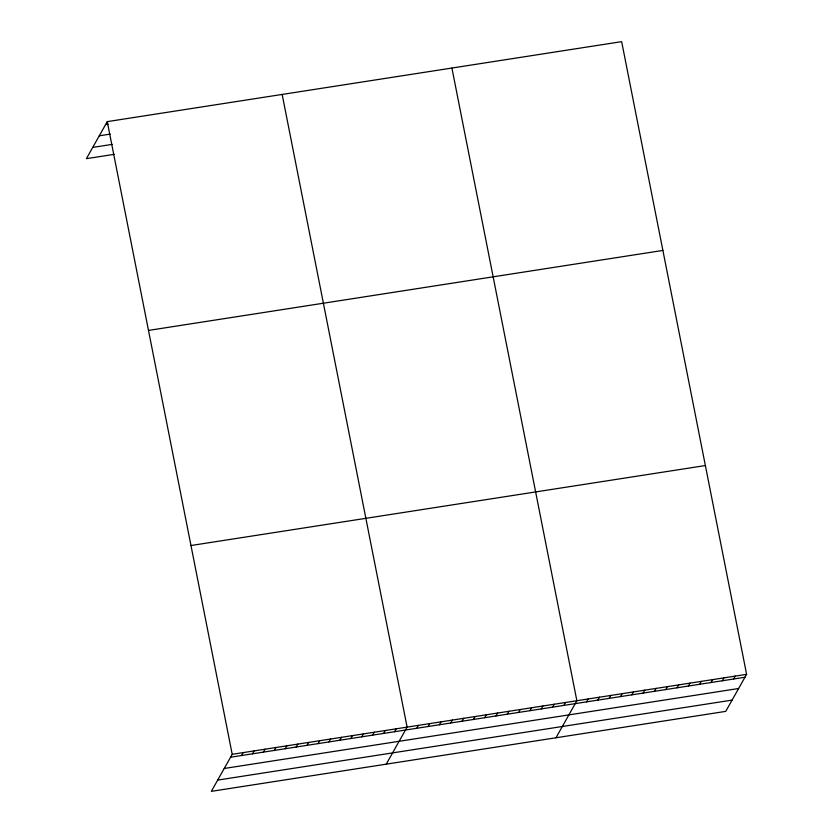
<?xml version="1.0" encoding="UTF-8"?>
<svg xmlns="http://www.w3.org/2000/svg" width="833" height="833" viewBox="0 0 833 833"><rect width="100%" height="100%" fill="white"/><g stroke="black" fill="none" stroke-linecap="round" stroke-linejoin="round"><path stroke-width="1.25" d="M107.259 121.628L232.209 754.313L211.343 791.35L725.741 711.372L746.607 674.334L621.657 41.65L107.259 121.628L86.393 158.666L114.329 154.324M241.497 755.531L243.142 752.615M252.43 753.834L254.075 750.908M263.353 752.126L264.998 749.211M274.286 750.429L275.931 747.513M285.219 748.732L286.864 745.816M296.152 747.034L297.798 744.108M307.085 745.337L308.731 742.411M318.008 743.63L319.653 740.714M328.941 741.932L330.586 739.017M339.874 740.235L341.52 737.32M350.808 738.538L352.453 735.612M361.741 736.83L363.386 733.915M372.663 735.133L374.309 732.217M383.596 733.436L385.242 730.52M394.53 731.738L396.175 728.813M386.231 764.153L407.108 727.115L282.158 94.441M416.781 728.281L418.426 725.356M428.1 726.522L429.734 723.596M439.408 724.762L441.053 721.836M450.726 723.002L452.371 720.076M462.044 721.243L463.689 718.317M473.363 719.483L475.008 716.557M484.681 717.723L486.326 714.797M495.999 715.964L497.645 713.038M507.307 714.204L508.953 711.278M518.626 712.444L520.271 709.518M529.944 710.684L531.589 707.758M541.263 708.925L542.908 705.999M552.581 707.165L554.226 704.239M563.899 705.405L565.545 702.479M555.986 737.767L576.863 700.72L451.913 68.046M586.526 701.886L588.171 698.96M597.844 700.126L599.489 697.2M609.162 698.366L610.808 695.44M620.481 696.607L622.126 693.681M631.799 694.847L633.444 691.921M643.118 693.087L644.763 690.161M654.436 691.328L656.071 688.402M665.744 689.568L667.389 686.642M677.062 687.808L678.708 684.893M688.381 686.048L690.026 683.133M699.699 684.289L701.344 681.373M711.018 682.529L712.663 679.613M722.336 680.769L723.981 677.854M733.644 679.01L735.289 676.094M105.614 124.554L108.04 124.169M99.273 135.81L110.206 134.113M92.734 147.41L112.163 144.39M148.493 330.42L662.891 250.431M190.976 545.521L705.374 465.543M232.209 754.313L746.607 674.334M230.564 757.228L744.962 677.25M224.223 768.484L738.621 688.506M217.684 780.094L732.082 700.105"/></g></svg>
